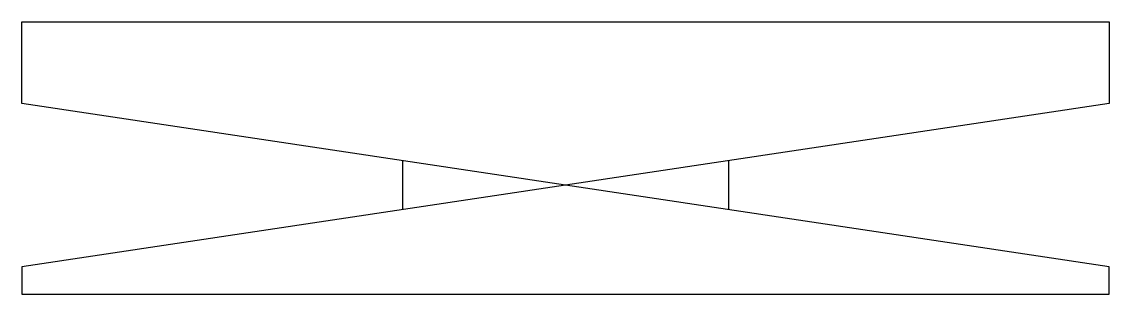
# Model space of a CAD drawing. Header units: millimetres. Extents: x -40 to 40, y 0 to 20.
import ezdxf

# ---------------------------------------------------------------- set-up
doc = ezdxf.new("R2010")
doc.units = ezdxf.units.MM
doc.layers.add('Sketch', color=7, linetype='CONTINUOUS')

msp = doc.modelspace()

# ---------------------------------------------------------------- linework, layer by layer
at = {"layer": 'Sketch'}
for p, q in [((-40, 14), (-40, 20)), ((-40, 20), (40, 20)), ((40, 20), (40, 14)), ((40, 2), (-40, 14)), ((40, 14), (-40, 2)), ((-12, 9.8), (-12, 6.2)), ((12, 9.8), (12, 6.2)), ((-40, 2), (-40, 0)), ((40, 0), (40, 2)), ((-40, 0), (40, 0))]:
    msp.add_line(p, q, dxfattribs=at)

doc.saveas('drawing.dxf')
